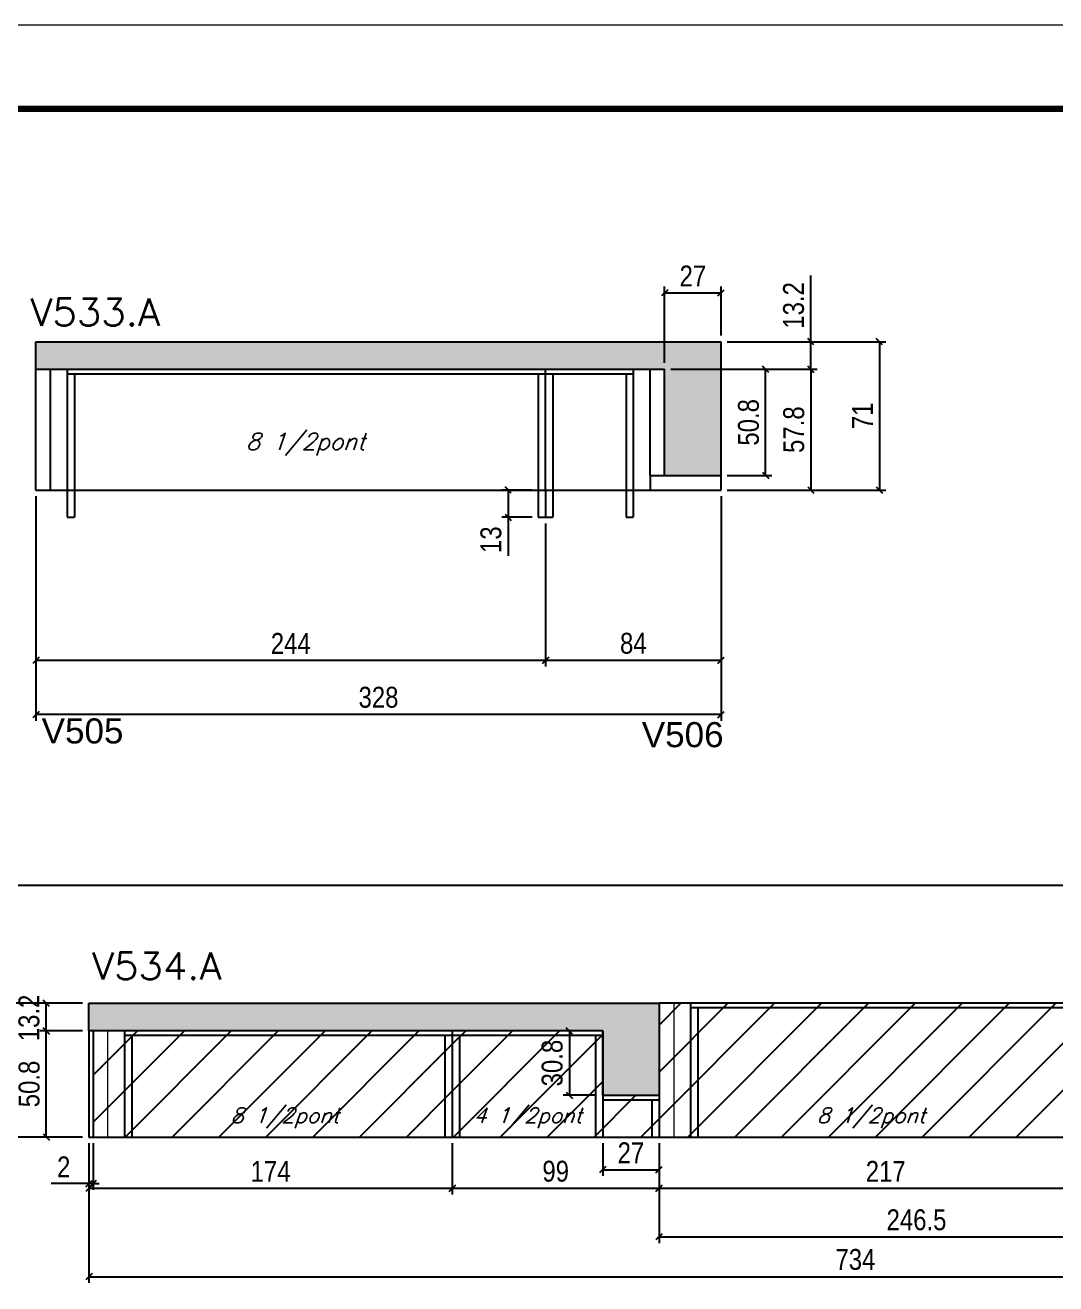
# Model space of a CAD drawing. Extents: x -21493 to -15213, y -12134 to 11887.
# Drawn here: x -20995 to -20502, y 948 to 1550 of the extents above; entities that cross this region are included whole.
import ezdxf

# ---------------------------------------------------------------- set-up
doc = ezdxf.new("R2010")
doc.units = 0
doc.linetypes.add('DASHED', pattern=[0.75, 0.5, -0.25])
for name, color, linetype in [('5', 5, 'Continuous'), ('COTA', 241, 'Continuous'), ('Painéis', 200, 'Continuous'), ('Reaproveitamento', 251, 'Continuous'), ('SARR_2.2x7', 40, 'Continuous'), ('SARR_3.5x7', 81, 'Continuous'), ('texto', 7, 'Continuous')]:
    doc.layers.add(name, color=color, linetype=linetype)
for name, color, linetype, lineweight in [('Folhas', 255, 'Continuous', 9), ('Sarr 2.2x7', 40, 'Continuous', 9), ('SARRAFO DE PRESSAO', 251, 'DASHED', 9), ('Texto Seção', 7, 'Continuous', 15)]:
    doc.layers.add(name, color=color, linetype=linetype, lineweight=lineweight)
doc.styles.add('COTA TECNICA', font='techl___.ttf', dxfattribs={"height": 10})
doc.styles.add('REGUA-120', font='ROMANS.shx', dxfattribs={"height": 15})
doc.styles.add('Romans', font='romans.shx')
doc.styles.get("Standard").update_dxf_attribs({"font": 'arial.ttf'})
doc.dimstyles.new('PAINEL', dxfattribs={"dimtxt": 10, "dimasz": 3, "dimexe": 3, "dimexo": 3, "dimgap": 3, "dimtad": 1, "dimdec": 1, "dimzin": 12, "dimdsep": 46, "dimtxsty": 'COTA TECNICA', "dimblk1": 'OBLIQUE', "dimblk2": 'OBLIQUE', "dimsah": 1, "dimcen": 0.9, "dimclrd": 4, "dimclre": 4, "dimclrt": 240, "dimadec": 1, "dimazin": 3, "dimtfac": 1, "dimtdec": 1, "dimtmove": 0, "dimatfit": 3, "dimfxl": 1, "dimtolj": 1, "dimtzin": 12, "dimarcsym": 0})
pattern_1 = [(45, (-160193.227, -21709.02), (-11.2253202, 11.2253202), [])]

# ---------------------------------------------------------------- blocks, each defined once
blk = doc.blocks.new('_Oblique')
at = {"color": 0, "linetype": 'ByBlock', "lineweight": -2}
blk.add_line((-0.5, -0.5), (0.5, 0.5), dxfattribs=at)
blk = doc.blocks.new('*D390')
at = {"layer": 'COTA', "color": 4, "linetype": 'ByBlock', "lineweight": -2, "transparency": 16777216}
for p, q in [((-20691.82, 1014.93), (-20691.82, 990.44)), ((-20474.82, 1014.93), (-20474.82, 990.44)), ((-20691.82, 993.44), (-20474.82, 993.44))]:
    blk.add_line(p, q, dxfattribs=at)
at = {"layer": 'Defpoints', "color": 0, "linetype": 'ByBlock', "transparency": 16777216}
for p in [(-20691.82, 1017.93), (-20474.82, 1017.93), (-20474.82, 993.44)]:
    blk.add_point(p, dxfattribs=at)
at = {"layer": 'COTA', "color": 4, "linetype": 'ByBlock', "lineweight": -2, "transparency": 16777216, "xscale": 3, "yscale": 3, "zscale": 3, "rotation": 180}
blk.add_blockref('_Oblique', (-20691.82, 993.44), dxfattribs=at)
at = {"layer": 'COTA', "color": 4, "linetype": 'ByBlock', "lineweight": -2, "transparency": 16777216, "xscale": 3, "yscale": 3, "zscale": 3}
blk.add_blockref('_Oblique', (-20474.82, 993.44), dxfattribs=at)
at = {"layer": 'COTA', "color": 240, "linetype": 'ByBlock', "transparency": 16777216, "insert": (-20583.32, 1001.51), "char_height": 10, "attachment_point": 5, "style": 'COTA TECNICA'}
blk.add_mtext('\\A1;217', dxfattribs=at)
blk = doc.blocks.new('*D393')
at = {"layer": 'COTA', "color": 4, "linetype": 'ByBlock', "lineweight": -2, "transparency": 16777216}
for p, q in [((-20691.82, 1014.93), (-20691.82, 967.16)), ((-20445.32, 1014.93), (-20445.32, 967.16)), ((-20691.82, 970.16), (-20445.32, 970.16))]:
    blk.add_line(p, q, dxfattribs=at)
at = {"layer": 'Defpoints', "color": 0, "linetype": 'ByBlock', "transparency": 16777216}
for p in [(-20691.82, 1017.93), (-20445.32, 1017.93), (-20445.32, 970.16)]:
    blk.add_point(p, dxfattribs=at)
at = {"layer": 'COTA', "color": 4, "linetype": 'ByBlock', "lineweight": -2, "transparency": 16777216, "xscale": 3, "yscale": 3, "zscale": 3, "rotation": 180}
blk.add_blockref('_Oblique', (-20691.82, 970.16), dxfattribs=at)
at = {"layer": 'COTA', "color": 4, "linetype": 'ByBlock', "lineweight": -2, "transparency": 16777216, "xscale": 3, "yscale": 3, "zscale": 3}
blk.add_blockref('_Oblique', (-20445.32, 970.16), dxfattribs=at)
at = {"layer": 'COTA', "color": 240, "linetype": 'ByBlock', "transparency": 16777216, "insert": (-20568.57, 978.27), "char_height": 10, "attachment_point": 5, "style": 'COTA TECNICA'}
blk.add_mtext('\\A1;246.5', dxfattribs=at)
blk = doc.blocks.new('*D394')
at = {"layer": 'COTA', "color": 4, "linetype": 'ByBlock', "lineweight": -2, "transparency": 16777216}
for p, q in [((-20967.82, 1068.73), (-20988.25, 1068.73)), ((-20985.25, 1017.93), (-20985.25, 1068.73)), ((-20967.82, 1017.93), (-20988.25, 1017.93))]:
    blk.add_line(p, q, dxfattribs=at)
at = {"layer": 'Defpoints', "color": 0, "linetype": 'ByBlock', "transparency": 16777216}
for p in [(-20985.25, 1068.73), (-20964.82, 1068.73), (-20964.82, 1017.93)]:
    blk.add_point(p, dxfattribs=at)
at = {"layer": 'COTA', "color": 4, "linetype": 'ByBlock', "lineweight": -2, "transparency": 16777216, "xscale": 3, "yscale": 3, "zscale": 3}
for p, rotation in [((-20985.25, 1068.73), 90), ((-20985.25, 1017.93), 270)]:
    blk.add_blockref('_Oblique', p, dxfattribs=dict(at, rotation=rotation))
at = {"layer": 'COTA', "color": 240, "linetype": 'ByBlock', "transparency": 16777216, "insert": (-20993.38, 1043.33), "char_height": 10, "attachment_point": 5, "rotation": 90, "style": 'COTA TECNICA'}
blk.add_mtext('\\A1;50.8', dxfattribs=at)
blk = doc.blocks.new('*D395')
at = {"layer": 'COTA', "color": 4, "linetype": 'ByBlock', "lineweight": -2, "transparency": 16777216}
for p, q in [((-20967.82, 1081.93), (-20988.25, 1081.93)), ((-20985.25, 1068.73), (-20985.25, 1081.93)), ((-20967.82, 1068.73), (-20988.25, 1068.73))]:
    blk.add_line(p, q, dxfattribs=at)
at = {"layer": 'Defpoints', "color": 0, "linetype": 'ByBlock', "transparency": 16777216}
for p in [(-20985.25, 1081.93), (-20964.82, 1081.93), (-20964.82, 1068.73)]:
    blk.add_point(p, dxfattribs=at)
at = {"layer": 'COTA', "color": 4, "linetype": 'ByBlock', "lineweight": -2, "transparency": 16777216, "xscale": 3, "yscale": 3, "zscale": 3}
for p, rotation in [((-20985.25, 1081.93), 90), ((-20985.25, 1068.73), 270)]:
    blk.add_blockref('_Oblique', p, dxfattribs=dict(at, rotation=rotation))
at = {"layer": 'COTA', "color": 240, "linetype": 'ByBlock', "transparency": 16777216, "insert": (-20993.47, 1074.93), "char_height": 10, "attachment_point": 5, "rotation": 90, "style": 'COTA TECNICA'}
blk.add_mtext('\\A1;13.2', dxfattribs=at)
blk = doc.blocks.new('*D973')
at = {"layer": 'COTA', "color": 4, "lineweight": -2, "transparency": 16777216}
for p, q in [((-20964.82, 1014.93), (-20964.82, 992.64)), ((-20962.82, 1014.93), (-20962.82, 992.64)), ((-20964.82, 995.64), (-20982.93, 995.64)), ((-20962.82, 995.64), (-20964.82, 995.64)), ((-20962.82, 995.64), (-20959.82, 995.64))]:
    blk.add_line(p, q, dxfattribs=at)
at = {"layer": 'Defpoints', "color": 0, "transparency": 16777216}
for p in [(-20964.82, 1017.93), (-20962.82, 1017.93), (-20964.82, 995.64)]:
    blk.add_point(p, dxfattribs=at)
at = {"layer": 'COTA', "color": 4, "lineweight": -2, "transparency": 16777216, "xscale": 3, "yscale": 3, "zscale": 3}
blk.add_blockref('_Oblique', (-20964.82, 995.64), dxfattribs=at)
at = {"layer": 'COTA', "color": 4, "lineweight": -2, "transparency": 16777216, "xscale": 3, "yscale": 3, "zscale": 3, "rotation": 180}
blk.add_blockref('_Oblique', (-20962.82, 995.64), dxfattribs=at)
at = {"layer": 'COTA', "color": 240, "transparency": 16777216, "insert": (-20976.87, 1003.64), "char_height": 10, "attachment_point": 5, "style": 'COTA TECNICA'}
blk.add_mtext('\\A1;2', dxfattribs=at)
blk = doc.blocks.new('*D976')
at = {"layer": 'COTA', "color": 4, "lineweight": -2, "transparency": 16777216}
for p, q in [((-20967.82, 1081.93), (-21011.44, 1081.93)), ((-21008.44, 1017.93), (-21008.44, 1081.93)), ((-20967.82, 1017.93), (-21011.44, 1017.93))]:
    blk.add_line(p, q, dxfattribs=at)
at = {"layer": 'Defpoints', "color": 0, "transparency": 16777216}
for p in [(-21008.44, 1081.93), (-20964.82, 1081.93), (-20964.82, 1017.93)]:
    blk.add_point(p, dxfattribs=at)
at = {"layer": 'COTA', "color": 4, "lineweight": -2, "transparency": 16777216, "xscale": 3, "yscale": 3, "zscale": 3}
for p, rotation in [((-21008.44, 1081.93), 90), ((-21008.44, 1017.93), 270)]:
    blk.add_blockref('_Oblique', p, dxfattribs=dict(at, rotation=rotation))
at = {"layer": 'COTA', "color": 240, "transparency": 16777216, "insert": (-21016.54, 1049.93), "char_height": 10, "attachment_point": 5, "rotation": 90, "style": 'COTA TECNICA'}
blk.add_mtext('\\A1;64', dxfattribs=at)
blk = doc.blocks.new('*D978')
at = {"layer": 'COTA', "color": 4, "lineweight": -2, "ltscale": 25, "transparency": 16777216}
for p, q in [((-20964.82, 1014.93), (-20964.82, 948.08)), ((-20230.82, 1014.93), (-20230.82, 948.08)), ((-20964.82, 951.08), (-20230.82, 951.08))]:
    blk.add_line(p, q, dxfattribs=at)
at = {"layer": 'Defpoints', "color": 0, "ltscale": 25, "transparency": 16777216}
for p in [(-20964.82, 1017.93), (-20230.82, 1017.93), (-20230.82, 951.08)]:
    blk.add_point(p, dxfattribs=at)
at = {"layer": 'COTA', "color": 4, "lineweight": -2, "ltscale": 25, "transparency": 16777216, "xscale": 3, "yscale": 3, "zscale": 3, "rotation": 180}
blk.add_blockref('_Oblique', (-20964.82, 951.08), dxfattribs=at)
at = {"layer": 'COTA', "color": 4, "lineweight": -2, "ltscale": 25, "transparency": 16777216, "xscale": 3, "yscale": 3, "zscale": 3}
blk.add_blockref('_Oblique', (-20230.82, 951.08), dxfattribs=at)
at = {"layer": 'COTA', "color": 240, "ltscale": 25, "transparency": 16777216, "insert": (-20597.82, 959.3), "char_height": 10, "attachment_point": 5, "style": 'COTA TECNICA'}
blk.add_mtext('\\A1;734', dxfattribs=at)
blk = doc.blocks.new('*D980')
at = {"layer": 'COTA', "color": 4, "lineweight": -2, "ltscale": 25, "transparency": 16777216}
for p, q in [((-20964.82, 1014.93), (-20964.82, 990.44)), ((-20790.82, 1014.93), (-20790.82, 990.44)), ((-20964.82, 993.44), (-20790.82, 993.44))]:
    blk.add_line(p, q, dxfattribs=at)
at = {"layer": 'Defpoints', "color": 0, "ltscale": 25, "transparency": 16777216}
for p in [(-20964.82, 1017.93), (-20790.82, 1017.93), (-20790.82, 993.44)]:
    blk.add_point(p, dxfattribs=at)
at = {"layer": 'COTA', "color": 4, "lineweight": -2, "ltscale": 25, "transparency": 16777216, "xscale": 3, "yscale": 3, "zscale": 3, "rotation": 180}
blk.add_blockref('_Oblique', (-20964.82, 993.44), dxfattribs=at)
at = {"layer": 'COTA', "color": 4, "lineweight": -2, "ltscale": 25, "transparency": 16777216, "xscale": 3, "yscale": 3, "zscale": 3}
blk.add_blockref('_Oblique', (-20790.82, 993.44), dxfattribs=at)
at = {"layer": 'COTA', "color": 240, "ltscale": 25, "transparency": 16777216, "insert": (-20877.82, 1001.51), "char_height": 10, "attachment_point": 5, "style": 'COTA TECNICA'}
blk.add_mtext('\\A1;174', dxfattribs=at)
blk = doc.blocks.new('*D981')
at = {"layer": 'COTA', "color": 4, "lineweight": -2, "ltscale": 25, "transparency": 16777216}
for p, q in [((-20790.82, 1014.93), (-20790.82, 990.44)), ((-20691.82, 1014.93), (-20691.82, 990.44)), ((-20790.82, 993.44), (-20691.82, 993.44))]:
    blk.add_line(p, q, dxfattribs=at)
at = {"layer": 'Defpoints', "color": 0, "ltscale": 25, "transparency": 16777216}
for p in [(-20790.82, 1017.93), (-20691.82, 1017.93), (-20691.82, 993.44)]:
    blk.add_point(p, dxfattribs=at)
at = {"layer": 'COTA', "color": 4, "lineweight": -2, "ltscale": 25, "transparency": 16777216, "xscale": 3, "yscale": 3, "zscale": 3, "rotation": 180}
blk.add_blockref('_Oblique', (-20790.82, 993.44), dxfattribs=at)
at = {"layer": 'COTA', "color": 4, "lineweight": -2, "ltscale": 25, "transparency": 16777216, "xscale": 3, "yscale": 3, "zscale": 3}
blk.add_blockref('_Oblique', (-20691.82, 993.44), dxfattribs=at)
at = {"layer": 'COTA', "color": 240, "ltscale": 25, "transparency": 16777216, "insert": (-20741.32, 1001.52), "char_height": 10, "attachment_point": 5, "style": 'COTA TECNICA'}
blk.add_mtext('\\A1;99', dxfattribs=at)
blk = doc.blocks.new('*D985')
at = {"layer": 'COTA', "color": 4, "lineweight": -2, "ltscale": 25, "transparency": 16777216}
for p, q in [((-20721.82, 1068.73), (-20737.73, 1068.73)), ((-20734.73, 1068.73), (-20734.73, 1037.93)), ((-20721.82, 1037.93), (-20737.73, 1037.93))]:
    blk.add_line(p, q, dxfattribs=at)
at = {"layer": 'Defpoints', "color": 0, "ltscale": 25, "transparency": 16777216}
for p in [(-20718.82, 1068.73), (-20734.73, 1037.93), (-20718.82, 1037.93)]:
    blk.add_point(p, dxfattribs=at)
at = {"layer": 'COTA', "color": 4, "lineweight": -2, "ltscale": 25, "transparency": 16777216, "xscale": 3, "yscale": 3, "zscale": 3}
for p, rotation in [((-20734.73, 1068.73), 90), ((-20734.73, 1037.93), 270)]:
    blk.add_blockref('_Oblique', p, dxfattribs=dict(at, rotation=rotation))
at = {"layer": 'COTA', "color": 240, "ltscale": 25, "transparency": 16777216, "insert": (-20742.97, 1053.33), "char_height": 10, "attachment_point": 5, "rotation": 90, "style": 'COTA TECNICA'}
blk.add_mtext('\\A1;30.8', dxfattribs=at)
blk = doc.blocks.new('*D396')
at = {"layer": 'COTA', "color": 4, "lineweight": -2, "ltscale": 25, "transparency": 16777216}
for p, q in [((-20718.82, 1014.93), (-20718.82, 999.31)), ((-20691.82, 1014.93), (-20691.82, 999.31)), ((-20718.82, 1002.31), (-20691.82, 1002.31))]:
    blk.add_line(p, q, dxfattribs=at)
at = {"layer": 'Defpoints', "color": 0, "ltscale": 25, "transparency": 16777216}
for p in [(-20718.82, 1017.93), (-20691.82, 1017.93), (-20691.82, 1002.31)]:
    blk.add_point(p, dxfattribs=at)
at = {"layer": 'COTA', "color": 4, "lineweight": -2, "ltscale": 25, "transparency": 16777216, "xscale": 3, "yscale": 3, "zscale": 3, "rotation": 180}
blk.add_blockref('_Oblique', (-20718.82, 1002.31), dxfattribs=at)
at = {"layer": 'COTA', "color": 4, "lineweight": -2, "ltscale": 25, "transparency": 16777216, "xscale": 3, "yscale": 3, "zscale": 3}
blk.add_blockref('_Oblique', (-20691.82, 1002.31), dxfattribs=at)
at = {"layer": 'COTA', "color": 240, "ltscale": 25, "transparency": 16777216, "insert": (-20705.32, 1010.38), "char_height": 10, "attachment_point": 5, "style": 'COTA TECNICA'}
blk.add_mtext('\\A1;27', dxfattribs=at)
blk = doc.blocks.new('*D1030')
at = {"layer": 'COTA', "color": 4, "lineweight": -2, "ltscale": 25, "transparency": 16777216}
for p, q in [((-20990.16, 1324.58), (-20990.16, 1217.11)), ((-20662.16, 1324.58), (-20662.16, 1217.11)), ((-20662.16, 1220.11), (-20990.16, 1220.11))]:
    blk.add_line(p, q, dxfattribs=at)
at = {"layer": 'Defpoints', "color": 0, "ltscale": 25, "transparency": 16777216}
for p in [(-20990.16, 1327.58), (-20662.16, 1327.58), (-20990.16, 1220.11)]:
    blk.add_point(p, dxfattribs=at)
at = {"layer": 'COTA', "color": 4, "lineweight": -2, "ltscale": 25, "transparency": 16777216, "xscale": 3, "yscale": 3, "zscale": 3, "rotation": 180}
blk.add_blockref('_Oblique', (-20990.16, 1220.11), dxfattribs=at)
at = {"layer": 'COTA', "color": 4, "lineweight": -2, "ltscale": 25, "transparency": 16777216, "xscale": 3, "yscale": 3, "zscale": 3}
blk.add_blockref('_Oblique', (-20662.16, 1220.11), dxfattribs=at)
at = {"layer": 'COTA', "color": 240, "ltscale": 25, "transparency": 16777216, "insert": (-20826.16, 1228.35), "char_height": 10, "attachment_point": 5, "style": 'COTA TECNICA'}
blk.add_mtext('\\A1;328', dxfattribs=at)
blk = doc.blocks.new('*D1031')
at = {"layer": 'COTA', "color": 4, "lineweight": -2, "ltscale": 25, "transparency": 16777216}
for p, q in [((-20990.16, 1324.58), (-20990.16, 1243.09)), ((-20746.16, 1311.58), (-20746.16, 1243.09)), ((-20990.16, 1246.09), (-20746.16, 1246.09))]:
    blk.add_line(p, q, dxfattribs=at)
at = {"layer": 'Defpoints', "color": 0, "ltscale": 25, "transparency": 16777216}
for p in [(-20990.16, 1327.58), (-20746.16, 1314.58), (-20746.16, 1246.09)]:
    blk.add_point(p, dxfattribs=at)
at = {"layer": 'COTA', "color": 4, "lineweight": -2, "ltscale": 25, "transparency": 16777216, "xscale": 3, "yscale": 3, "zscale": 3, "rotation": 180}
blk.add_blockref('_Oblique', (-20990.16, 1246.09), dxfattribs=at)
at = {"layer": 'COTA', "color": 4, "lineweight": -2, "ltscale": 25, "transparency": 16777216, "xscale": 3, "yscale": 3, "zscale": 3}
blk.add_blockref('_Oblique', (-20746.16, 1246.09), dxfattribs=at)
at = {"layer": 'COTA', "color": 240, "ltscale": 25, "transparency": 16777216, "insert": (-20868.16, 1254.17), "char_height": 10, "attachment_point": 5, "style": 'COTA TECNICA'}
blk.add_mtext('\\A1;244', dxfattribs=at)
blk = doc.blocks.new('*D435')
at = {"layer": 'COTA', "color": 4, "lineweight": -2, "ltscale": 25, "transparency": 16777216}
for p, q in [((-20662.16, 1324.58), (-20662.16, 1243.09)), ((-20746.16, 1311.58), (-20746.16, 1243.09)), ((-20746.16, 1246.09), (-20662.16, 1246.09))]:
    blk.add_line(p, q, dxfattribs=at)
at = {"layer": 'Defpoints', "color": 0, "ltscale": 25, "transparency": 16777216}
for p in [(-20662.16, 1327.58), (-20746.16, 1314.58), (-20662.16, 1246.09)]:
    blk.add_point(p, dxfattribs=at)
at = {"layer": 'COTA', "color": 4, "lineweight": -2, "ltscale": 25, "transparency": 16777216, "xscale": 3, "yscale": 3, "zscale": 3, "rotation": 180}
blk.add_blockref('_Oblique', (-20746.16, 1246.09), dxfattribs=at)
at = {"layer": 'COTA', "color": 4, "lineweight": -2, "ltscale": 25, "transparency": 16777216, "xscale": 3, "yscale": 3, "zscale": 3}
blk.add_blockref('_Oblique', (-20662.16, 1246.09), dxfattribs=at)
at = {"layer": 'COTA', "color": 240, "ltscale": 25, "transparency": 16777216, "insert": (-20704.16, 1254.19), "char_height": 10, "attachment_point": 5, "style": 'COTA TECNICA'}
blk.add_mtext('\\A1;84', dxfattribs=at)
blk = doc.blocks.new('*D1032')
at = {"layer": 'COTA', "color": 4, "lineweight": -2, "ltscale": 25, "transparency": 16777216}
for p, q in [((-20686.16, 1385.38), (-20616.17, 1385.38)), ((-20619.17, 1385.38), (-20619.17, 1327.58)), ((-20659.16, 1327.58), (-20616.17, 1327.58))]:
    blk.add_line(p, q, dxfattribs=at)
at = {"layer": 'Defpoints', "color": 0, "ltscale": 25, "transparency": 16777216}
for p in [(-20689.16, 1385.38), (-20662.16, 1327.58), (-20619.17, 1327.58)]:
    blk.add_point(p, dxfattribs=at)
at = {"layer": 'COTA', "color": 4, "lineweight": -2, "ltscale": 25, "transparency": 16777216, "xscale": 3, "yscale": 3, "zscale": 3}
for p, rotation in [((-20619.17, 1385.38), 90), ((-20619.17, 1327.58), 270)]:
    blk.add_blockref('_Oblique', p, dxfattribs=dict(at, rotation=rotation))
at = {"layer": 'COTA', "color": 240, "ltscale": 25, "transparency": 16777216, "insert": (-20627.3, 1356.48), "char_height": 10, "attachment_point": 5, "rotation": 90, "style": 'COTA TECNICA'}
blk.add_mtext('\\A1;57.8', dxfattribs=at)
blk = doc.blocks.new('*D1033')
at = {"layer": 'COTA', "color": 4, "lineweight": -2, "ltscale": 25, "transparency": 16777216}
for p, q in [((-20619.17, 1398.58), (-20619.17, 1430.32)), ((-20659.16, 1398.58), (-20616.17, 1398.58)), ((-20619.17, 1385.38), (-20619.17, 1398.58)), ((-20686.16, 1385.38), (-20616.17, 1385.38))]:
    blk.add_line(p, q, dxfattribs=at)
at = {"layer": 'Defpoints', "color": 0, "ltscale": 25, "transparency": 16777216}
for p in [(-20662.16, 1398.58), (-20619.17, 1398.58), (-20689.16, 1385.38)]:
    blk.add_point(p, dxfattribs=at)
at = {"layer": 'COTA', "color": 4, "lineweight": -2, "ltscale": 25, "transparency": 16777216, "xscale": 3, "yscale": 3, "zscale": 3}
for p, rotation in [((-20619.17, 1398.58), 90), ((-20619.17, 1385.38), 270)]:
    blk.add_blockref('_Oblique', p, dxfattribs=dict(at, rotation=rotation))
at = {"layer": 'COTA', "color": 240, "ltscale": 25, "transparency": 16777216, "insert": (-20627.39, 1415.95), "char_height": 10, "attachment_point": 5, "rotation": 90, "style": 'COTA TECNICA'}
blk.add_mtext('\\A1;13.2', dxfattribs=at)
blk = doc.blocks.new('*D436')
at = {"layer": 'COTA', "color": 4, "lineweight": -2, "ltscale": 25, "transparency": 16777216}
for p, q in [((-20686.16, 1385.38), (-20637.85, 1385.38)), ((-20640.85, 1334.58), (-20640.85, 1385.38)), ((-20659.16, 1334.58), (-20637.85, 1334.58))]:
    blk.add_line(p, q, dxfattribs=at)
at = {"layer": 'Defpoints', "color": 0, "ltscale": 25, "transparency": 16777216}
for p in [(-20689.16, 1385.38), (-20640.85, 1385.38), (-20662.16, 1334.58)]:
    blk.add_point(p, dxfattribs=at)
at = {"layer": 'COTA', "color": 4, "lineweight": -2, "ltscale": 25, "transparency": 16777216, "xscale": 3, "yscale": 3, "zscale": 3}
for p, rotation in [((-20640.85, 1385.38), 90), ((-20640.85, 1334.58), 270)]:
    blk.add_blockref('_Oblique', p, dxfattribs=dict(at, rotation=rotation))
at = {"layer": 'COTA', "color": 240, "ltscale": 25, "transparency": 16777216, "insert": (-20648.98, 1359.98), "char_height": 10, "attachment_point": 5, "rotation": 90, "style": 'COTA TECNICA'}
blk.add_mtext('\\A1;50.8', dxfattribs=at)
blk = doc.blocks.new('*D437')
at = {"layer": 'Defpoints', "color": 0, "ltscale": 25, "transparency": 16777216}
for p in [(-20662.16, 1398.58), (-20662.16, 1327.58), (-20586.32, 1327.58)]:
    blk.add_point(p, dxfattribs=at)
at = {"layer": 'SARR_3.5x7', "color": 4, "lineweight": -2, "ltscale": 25, "transparency": 16777216}
for p, q in [((-20659.16, 1398.58), (-20583.32, 1398.58)), ((-20586.32, 1398.58), (-20586.32, 1327.58)), ((-20659.16, 1327.58), (-20583.32, 1327.58))]:
    blk.add_line(p, q, dxfattribs=at)
at = {"layer": 'SARR_3.5x7', "color": 4, "lineweight": -2, "ltscale": 25, "transparency": 16777216, "xscale": 3, "yscale": 3, "zscale": 3}
for p, rotation in [((-20586.32, 1398.58), 90), ((-20586.32, 1327.58), 270)]:
    blk.add_blockref('_Oblique', p, dxfattribs=dict(at, rotation=rotation))
at = {"layer": 'SARR_3.5x7', "color": 240, "ltscale": 25, "transparency": 16777216, "insert": (-20594.39, 1363.08), "char_height": 10, "attachment_point": 5, "rotation": 90, "style": 'COTA TECNICA'}
blk.add_mtext('\\A1;71', dxfattribs=at)
blk = doc.blocks.new('*D438')
at = {"layer": 'Defpoints', "color": 0, "ltscale": 25, "transparency": 16777216}
for p in [(-20662.16, 1421.95), (-20662.16, 1398.58), (-20689.16, 1385.38)]:
    blk.add_point(p, dxfattribs=at)
at = {"layer": 'SARR_3.5x7', "color": 4, "lineweight": -2, "ltscale": 25, "transparency": 16777216}
for p, q in [((-20689.16, 1388.38), (-20689.16, 1424.95)), ((-20689.16, 1421.95), (-20662.16, 1421.95)), ((-20662.16, 1401.58), (-20662.16, 1424.95))]:
    blk.add_line(p, q, dxfattribs=at)
at = {"layer": 'SARR_3.5x7', "color": 4, "lineweight": -2, "ltscale": 25, "transparency": 16777216, "xscale": 3, "yscale": 3, "zscale": 3, "rotation": 180}
blk.add_blockref('_Oblique', (-20689.16, 1421.95), dxfattribs=at)
at = {"layer": 'SARR_3.5x7', "color": 4, "lineweight": -2, "ltscale": 25, "transparency": 16777216, "xscale": 3, "yscale": 3, "zscale": 3}
blk.add_blockref('_Oblique', (-20662.16, 1421.95), dxfattribs=at)
at = {"layer": 'SARR_3.5x7', "color": 240, "ltscale": 25, "transparency": 16777216, "insert": (-20675.66, 1430.02), "char_height": 10, "attachment_point": 5, "style": 'COTA TECNICA'}
blk.add_mtext('\\A1;27', dxfattribs=at)
blk = doc.blocks.new('*D1040')
at = {"layer": 'Defpoints', "color": 0, "ltscale": 25, "transparency": 16777216}
for p in [(-20749.66, 1327.58), (-20764.08, 1314.58), (-20749.66, 1314.58)]:
    blk.add_point(p, dxfattribs=at)
at = {"layer": 'SARR_3.5x7', "color": 4, "lineweight": -2, "ltscale": 25, "transparency": 16777216}
for p, q in [((-20752.66, 1327.58), (-20767.08, 1327.58)), ((-20764.08, 1327.58), (-20764.08, 1314.58)), ((-20752.66, 1314.58), (-20767.08, 1314.58)), ((-20764.08, 1314.58), (-20764.08, 1296.07))]:
    blk.add_line(p, q, dxfattribs=at)
at = {"layer": 'SARR_3.5x7', "color": 4, "lineweight": -2, "ltscale": 25, "transparency": 16777216, "xscale": 3, "yscale": 3, "zscale": 3}
for p, rotation in [((-20764.08, 1327.58), 90), ((-20764.08, 1314.58), 270)]:
    blk.add_blockref('_Oblique', p, dxfattribs=dict(at, rotation=rotation))
at = {"layer": 'SARR_3.5x7', "color": 240, "ltscale": 25, "transparency": 16777216, "insert": (-20772.29, 1303.82), "char_height": 10, "attachment_point": 5, "rotation": 90, "style": 'COTA TECNICA'}
blk.add_mtext('\\A1;13', dxfattribs=at)
blk = doc.blocks.new('9999999999')
at = {"layer": 'Folhas'}
blk.add_lwpolyline([(98138.98, 34190.21), (99623.98, 34190.21), (99623.98, 35240.21), (98138.98, 35240.21)], close=True, dxfattribs=at)
at = {"layer": 'Folhas', "color": 30, "const_width": 3}
blk.add_lwpolyline([(98213.98, 34230.21), (99583.98, 34230.21), (99583.98, 35200.21), (98213.98, 35200.21)], close=True, dxfattribs=at)

msp = doc.modelspace()

# ---------------------------------------------------------------- hatches: boundary and pattern name
at = {"layer": 'COTA', "linetype": 'ByBlock'}
h = msp.add_hatch(dxfattribs=at)
h.set_pattern_fill('AR-CONC', color=256, scale=0.03)
h.set_pattern_definition([(50, (-161800.6976, -23754.038), (5.46554007, -0.47817257), [0.5715, -6.2865]), (355, (-161800.6976, -23754.038), (-1.05730264, 5.73170536), [0.4572, -5.02921753]), (100.4514447, (-161800.242, -23754.078), (4.40823741, 5.25353256), [0.48570026, -5.34270734]), (46.1842, (-161800.6976, -23752.514), (8.13237123, -1.26126984), [0.85725, -9.42975]), (96.6355576, (-161800.02, -23752.619), (7.122124, 7.42278374), [0.7285507, -8.01406824]), (351.184151, (-161800.698, -23752.514), (7.122124, 7.42278374), [0.685799, -7.54379196]), (21, (-161799.9356, -23752.895), (4.54843174, -3.06795595), [0.5715, -6.2865]), (326, (-161799.9356, -23752.895), (1.85406085, 5.52563898), [0.4572, -5.0292]), (71.451445, (-161799.5566, -23753.1506), (6.40249258, 2.45768307), [0.48570026, -5.34269813]), (37.5, (-161800.6976, -23754.038), (0.092658098, 2.536651166), [0, -4.96824, 0, -5.1054, 0, -5.04825]), (7.5, (-161800.6976, -23754.038), (2.004589875, 3.005417245), [0, -2.91084, 0, -4.85394, 0, -1.92405]), (327.5, (-161802.3969, -23754.038), (4.067717855, -0.17186232), [0, -1.905, 0, -5.9436, 0, -7.8867]), (317.5, (-161803.159, -23754.038), (4.44387544, 0.76279473), [0, -2.4765, 0, -3.94716, 0, -5.6007])])
h.paths.add_polyline_path([(-20689.16, 1334.58), (-20662.16, 1334.58), (-20662.16, 1398.58), (-20990.16, 1398.58), (-20990.16, 1385.38), (-20689.16, 1385.38)])
at = {"layer": 'COTA', "ltscale": 25}
h = msp.add_hatch(dxfattribs=at)
h.set_pattern_fill('AR-CONC', color=256, scale=0.03)
h.set_pattern_definition([(50, (-161778.227, -21709.0207), (5.46554007, -0.47817257), [0.5715, -6.2865]), (355, (-161778.227, -21709.0207), (-1.05730264, 5.73170536), [0.4572, -5.02921753]), (100.4514447, (-161777.7715, -21709.0605), (4.40823741, 5.25353256), [0.48570026, -5.34270734]), (46.1842, (-161778.227, -21707.497), (8.13237123, -1.26126984), [0.85725, -9.42975]), (96.6355576, (-161777.549, -21707.602), (7.122124, 7.42278374), [0.7285507, -8.01406824]), (351.184151, (-161778.227, -21707.497), (7.122124, 7.42278374), [0.685799, -7.54379196]), (21, (-161777.465, -21707.8777), (4.54843174, -3.06795595), [0.5715, -6.2865]), (326, (-161777.465, -21707.8777), (1.85406085, 5.52563898), [0.4572, -5.0292]), (71.451445, (-161777.086, -21708.1333), (6.40249258, 2.45768307), [0.48570026, -5.34269813]), (37.5, (-161778.227, -21709.0207), (0.092658098, 2.536651166), [0, -4.96824, 0, -5.1054, 0, -5.04825]), (7.5, (-161778.227, -21709.0207), (2.004589875, 3.005417245), [0, -2.91084, 0, -4.85394, 0, -1.92405]), (327.5, (-161779.9262, -21709.0207), (4.067717855, -0.17186232), [0, -1.905, 0, -5.9436, 0, -7.8867]), (317.5, (-161780.6882, -21709.0207), (4.44387544, 0.76279473), [0, -2.4765, 0, -3.94716, 0, -5.6007])])
h.paths.add_polyline_path([(-20691.82, 1081.93), (-20964.82, 1081.93), (-20964.82, 1068.73), (-20790.82, 1068.73), (-20718.82, 1068.73), (-20718.82, 1037.93), (-20691.82, 1037.93)])
at = {"layer": 'Reaproveitamento', "ltscale": 25}
h = msp.add_hatch(dxfattribs=at)
h.set_pattern_fill('ANSI31', color=256, scale=5)
h.set_pattern_definition(pattern_1)
h.paths.add_polyline_path([(-20474.82, 1017.93), (-20474.82, 1081.93), (-20691.82, 1081.93), (-20691.82, 1017.93)])
h.paths.add_polyline_path([(-20623.36, 1019.82), (-20561.88, 1019.82), (-20556.88, 1034.34), (-20618.36, 1034.34)], flags=24)
h = msp.add_hatch(dxfattribs=at)
h.set_pattern_fill('ANSI31', color=256, scale=5)
h.set_pattern_definition(pattern_1)
h.paths.add_polyline_path([(-20962.82, 1068.73), (-20962.82, 1017.93), (-20790.82, 1017.93), (-20790.82, 1068.73)])
h = msp.add_hatch(dxfattribs=at)
h.set_pattern_fill('ANSI31', color=256, scale=5)
h.set_pattern_definition(pattern_1)
h.paths.add_polyline_path([(-20691.82, 1017.93), (-20691.82, 1037.93), (-20718.82, 1037.93), (-20718.82, 1068.73), (-20790.82, 1068.73), (-20790.82, 1017.93)])

# ---------------------------------------------------------------- linework, layer by layer
at = {"layer": 'COTA', "linetype": 'ByBlock'}
for p, q in [((-20990.16, 1398.58), (-20662.16, 1398.58)), ((-20990.16, 1385.38), (-20990.16, 1398.58)), ((-20662.16, 1334.58), (-20662.16, 1398.58)), ((-21418.41, 1138.49), (-20048.41, 1138.49)), ((-20964.82, 1081.93), (-20691.82, 1081.93)), ((-20964.82, 1068.73), (-20964.82, 1081.93))]:
    msp.add_line(p, q, dxfattribs=at)
at = {"layer": 'Painéis'}
for p, q in [((-20990.16, 1385.38), (-20689.16, 1385.38)), ((-20689.16, 1334.58), (-20662.16, 1334.58)), ((-20990.16, 1327.58), (-20662.16, 1327.58))]:
    msp.add_line(p, q, dxfattribs=at)
at = {"layer": 'Painéis', "ltscale": 25}
for p, q in [((-20990.16, 1327.58), (-20990.16, 1385.38)), ((-20746.16, 1327.58), (-20746.16, 1385.38)), ((-20689.16, 1334.58), (-20689.16, 1385.38)), ((-20662.16, 1327.58), (-20662.16, 1334.58))]:
    msp.add_line(p, q, dxfattribs=at)
at = {"layer": 'Painéis', "linetype": 'ByBlock'}
for p, q in [((-20290.82, 1081.93), (-20691.82, 1081.93)), ((-20691.82, 1081.93), (-20691.82, 1017.93)), ((-20790.82, 1068.73), (-20964.82, 1068.73)), ((-20964.82, 1068.73), (-20964.82, 1017.93)), ((-20962.82, 1068.73), (-20962.82, 1017.93)), ((-20718.82, 1068.73), (-20790.82, 1068.73)), ((-20790.82, 1068.73), (-20790.82, 1068.73)), ((-20790.82, 1068.73), (-20790.82, 1017.93)), ((-20718.82, 1037.93), (-20718.82, 1068.73)), ((-20718.82, 1037.93), (-20691.82, 1037.93)), ((-20964.82, 1017.93), (-20691.82, 1017.93)), ((-20691.82, 1017.93), (-20230.82, 1017.93))]:
    msp.add_line(p, q, dxfattribs=at)
at = {"layer": 'Sarr 2.2x7'}
for p, q in [((-20684.82, 1081.93), (-20684.82, 1017.93)), ((-20955.82, 1017.93), (-20955.82, 1068.73))]:
    msp.add_line(p, q, dxfattribs=at)
at = {"layer": 'SARR_2.2x7', "linetype": 'Continuous'}
for p, q in [((-20983.16, 1327.58), (-20983.16, 1385.38)), ((-20975.16, 1383.18), (-20746.16, 1383.18)), ((-20746.16, 1383.18), (-20704.16, 1383.18)), ((-20696.16, 1334.58), (-20696.16, 1385.38)), ((-20696.16, 1334.58), (-20696.16, 1327.58)), ((-20696.16, 1334.58), (-20689.16, 1334.58)), ((-20696.16, 1327.58), (-20662.16, 1327.58)), ((-20290.82, 1079.73), (-20676.82, 1079.73)), ((-20718.82, 1066.53), (-20947.82, 1066.53)), ((-20718.82, 1035.73), (-20691.82, 1035.73))]:
    msp.add_line(p, q, dxfattribs=at)
at = {"layer": 'SARR_3.5x7'}
for p, q in [((-20975.16, 1385.38), (-20975.16, 1327.58)), ((-20971.66, 1383.18), (-20971.66, 1327.58)), ((-20749.66, 1383.18), (-20749.66, 1314.58)), ((-20742.66, 1383.18), (-20742.66, 1314.58)), ((-20707.66, 1383.18), (-20707.66, 1314.58)), ((-20704.16, 1385.38), (-20704.16, 1314.58)), ((-20975.16, 1372.38), (-20975.16, 1314.58)), ((-20971.66, 1370.18), (-20971.66, 1314.58)), ((-20676.82, 1081.93), (-20676.82, 1017.93)), ((-20673.32, 1079.73), (-20673.32, 1017.93)), ((-20947.82, 1068.73), (-20947.82, 1017.93)), ((-20944.32, 1066.53), (-20944.32, 1017.93)), ((-20794.32, 1066.53), (-20794.32, 1017.93)), ((-20787.32, 1066.53), (-20787.32, 1017.93)), ((-20722.32, 1066.53), (-20722.32, 1017.93)), ((-20718.82, 1068.73), (-20718.82, 1017.93)), ((-20695.32, 1035.73), (-20695.32, 1017.93))]:
    msp.add_line(p, q, dxfattribs=at)
at = {"layer": 'SARR_3.5x7', "ltscale": 25}
for p, q in [((-20746.16, 1327.58), (-20746.16, 1314.58)), ((-20975.16, 1314.58), (-20971.66, 1314.58)), ((-20749.66, 1314.58), (-20742.66, 1314.58)), ((-20707.66, 1314.58), (-20704.16, 1314.58))]:
    msp.add_line(p, q, dxfattribs=at)

# ---------------------------------------------------------------- block references
at = {"layer": 'SARRAFO DE PRESSAO', "color": 6, "linetype": 'ByBlock'}
msp.add_blockref('9999999999', (-119632.39, -33690.15), dxfattribs=at)

# ---------------------------------------------------------------- texts
at = {"layer": '5', "linetype": 'Continuous'}
for s, p in [('V505', (-20987.42, 1206.29)), ('V506', (-20700.09, 1204.51))]:
    msp.add_text(s, height=12, rotation=359.99996, dxfattribs=at).set_placement(p)
at = {"layer": 'texto', "color": 2, "attachment_point": 5, "style": 'Romans'}
for s, insert, char_height in [('{\\Q19;\\C256;8 1/2pont}', (-20861.1, 1349.51), 8), ('{\\Q19;\\C256;8 1/2pont}', (-20870.97, 1027.08), 7.2737), ('{\\Q19;\\C256;4 1/2pont}', (-20754.72, 1027.08), 7.2737), ('{\\Q19;\\C256;8 1/2pont}', (-20590.29, 1027.08), 7.2737)]:
    msp.add_mtext(s, dxfattribs=dict(at, insert=insert, char_height=char_height))
at = {"layer": 'Texto Seção', "style": 'REGUA-120', "width": 1.05}
for s, p in [('V533.A', (-20992.83, 1406.2)), ('V534.A', (-20963.36, 1093.29))]:
    msp.add_text(s, height=13, dxfattribs=at).set_placement(p)

# ---------------------------------------------------------------- dimensions: what is measured, and where the dimension line sits
at = {"layer": 'COTA', "ltscale": 25}
for base, p1, p2, picture, middle in [((-20619.17, 1398.58), (-20689.16, 1385.38), (-20662.16, 1398.58), '*D1033', (-20627.39, 1415.95)), ((-20619.17, 1327.58), (-20689.16, 1385.38), (-20662.16, 1327.58), '*D1032', (-20627.3, 1356.48)), ((-20640.85, 1385.38), (-20662.16, 1334.58), (-20689.16, 1385.38), '*D436', (-20648.98, 1359.98))]:
    dim = msp.add_linear_dim(base=base, p1=p1, p2=p2, angle=90, dimstyle='PAINEL', dxfattribs=at)
    dim.commit()
    dim.dimension.update_dxf_attribs({"geometry": picture, "text_midpoint": middle})
for base, p1, p2, picture, middle in [((-20990.16, 1220.11), (-20662.16, 1327.58), (-20990.16, 1327.58), '*D1030', (-20826.16, 1228.35)), ((-20746.16, 1246.09), (-20990.16, 1327.58), (-20746.16, 1314.58), '*D1031', (-20868.16, 1254.17)), ((-20230.82, 951.08), (-20964.82, 1017.93), (-20230.82, 1017.93), '*D978', (-20597.82, 959.3)), ((-20790.82, 993.44), (-20964.82, 1017.93), (-20790.82, 1017.93), '*D980', (-20877.82, 1001.51)), ((-20691.82, 1002.31), (-20718.82, 1017.93), (-20691.82, 1017.93), '*D396', (-20705.32, 1010.38))]:
    dim = msp.add_linear_dim(base=base, p1=p1, p2=p2, dimstyle='PAINEL', dxfattribs=at)
    dim.commit()
    dim.dimension.update_dxf_attribs({"geometry": picture, "text_midpoint": middle})
for base, p1, p2, picture, middle in [((-20662.16, 1246.09), (-20746.16, 1314.58), (-20662.16, 1327.58), '*D435', (-20704.16, 1254.19)), ((-20691.82, 993.44), (-20790.82, 1017.93), (-20691.82, 1017.93), '*D981', (-20741.32, 1001.52))]:
    dim = msp.add_linear_dim(base=base, p1=p1, p2=p2, dimstyle='PAINEL', override={"dimtmove": 1}, dxfattribs=at)
    dim.commit()
    dim.dimension.update_dxf_attribs({"geometry": picture, "text_midpoint": middle})
at = {"layer": 'COTA', "linetype": 'ByBlock'}
dim = msp.add_linear_dim(base=(-20985.25, 1081.93), p1=(-20964.82, 1068.73), p2=(-20964.82, 1081.93), angle=90, dimstyle='PAINEL', override={"dimtmove": 1}, dxfattribs=at)
dim.commit()
dim.dimension.update_dxf_attribs({"geometry": '*D395', "text_midpoint": (-20985.25, 1074.93), "dimtype": 160})
at = {"layer": 'COTA'}
dim = msp.add_linear_dim(base=(-21008.44, 1081.93), p1=(-20964.82, 1017.93), p2=(-20964.82, 1081.93), angle=90, dimstyle='PAINEL', dxfattribs=at)
dim.commit()
dim.dimension.update_dxf_attribs({"geometry": '*D976', "text_midpoint": (-21016.54, 1049.93)})
at = {"layer": 'COTA', "linetype": 'ByBlock'}
dim = msp.add_linear_dim(base=(-20985.25, 1068.73), p1=(-20964.82, 1017.93), p2=(-20964.82, 1068.73), angle=90, dimstyle='PAINEL', dxfattribs=at)
dim.commit()
dim.dimension.update_dxf_attribs({"geometry": '*D394', "text_midpoint": (-20993.38, 1043.33)})
at = {"layer": 'COTA', "ltscale": 25}
dim = msp.add_linear_dim(base=(-20734.73, 1037.93), p1=(-20718.82, 1068.73), p2=(-20718.82, 1037.93), angle=90, dimstyle='PAINEL', dxfattribs=at)
dim.commit()
dim.dimension.update_dxf_attribs({"geometry": '*D985', "text_midpoint": (-20734.73, 1053.33), "dimtype": 160})
at = {"layer": 'COTA'}
dim = msp.add_linear_dim(base=(-20964.82, 995.64), p1=(-20962.82, 1017.93), p2=(-20964.82, 1017.93), dimstyle='PAINEL', dxfattribs=at)
dim.commit()
dim.dimension.update_dxf_attribs({"geometry": '*D973', "text_midpoint": (-20976.87, 1003.64)})
at = {"layer": 'COTA', "linetype": 'ByBlock'}
for base, p2, picture, middle in [((-20474.82, 993.44), (-20474.82, 1017.93), '*D390', (-20583.32, 1001.51)), ((-20445.32, 970.16), (-20445.32, 1017.93), '*D393', (-20568.57, 978.27))]:
    dim = msp.add_linear_dim(base=base, p1=(-20691.82, 1017.93), p2=p2, dimstyle='PAINEL', dxfattribs=at)
    dim.commit()
    dim.dimension.update_dxf_attribs({"geometry": picture, "text_midpoint": middle})
at = {"layer": 'SARR_3.5x7', "ltscale": 25}
dim = msp.add_linear_dim(base=(-20662.16, 1421.95), p1=(-20689.16, 1385.38), p2=(-20662.16, 1398.58), dimstyle='PAINEL', dxfattribs=at)
dim.commit()
dim.dimension.update_dxf_attribs({"geometry": '*D438', "text_midpoint": (-20675.66, 1430.02)})
for base, p1, p2, picture, middle in [((-20586.32, 1327.58), (-20662.16, 1398.58), (-20662.16, 1327.58), '*D437', (-20594.39, 1363.08)), ((-20764.08, 1314.58), (-20749.66, 1327.58), (-20749.66, 1314.58), '*D1040', (-20772.29, 1303.82))]:
    dim = msp.add_linear_dim(base=base, p1=p1, p2=p2, angle=90, dimstyle='PAINEL', dxfattribs=at)
    dim.commit()
    dim.dimension.update_dxf_attribs({"geometry": picture, "text_midpoint": middle})

doc.saveas('drawing.dxf')
